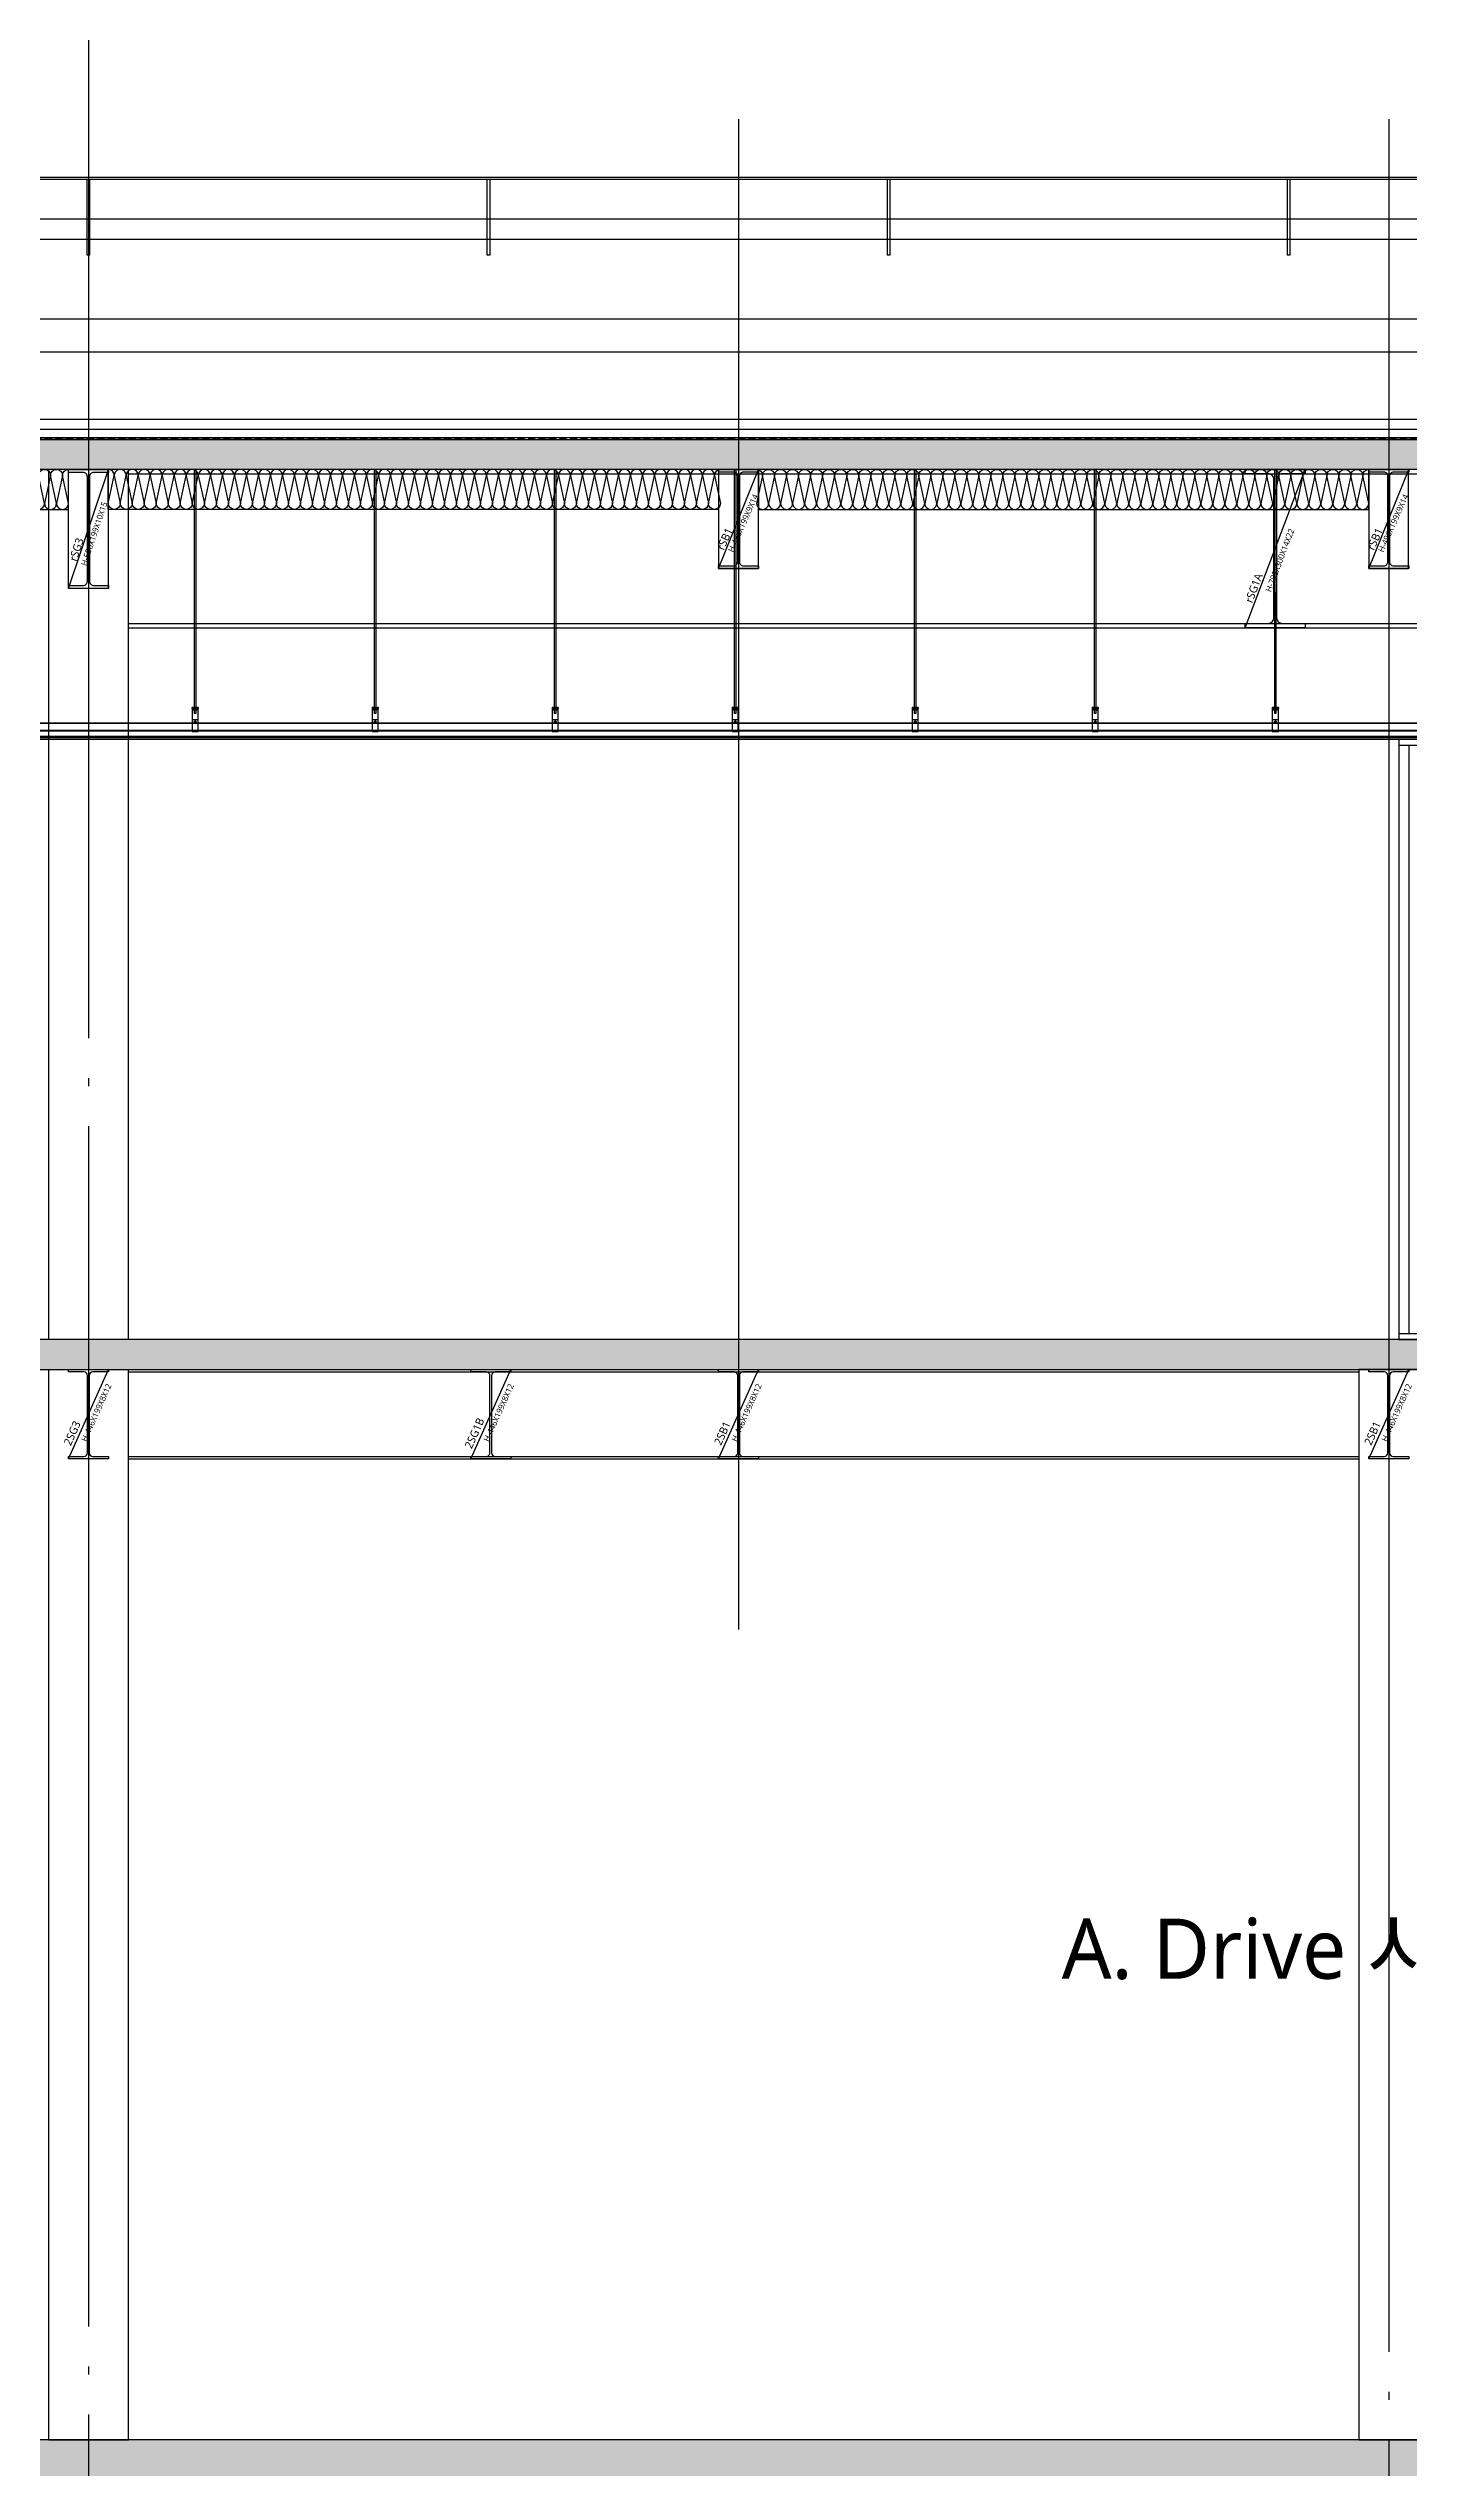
# Model space of a CAD drawing. Header units: millimetres. Extents: x 0 to 672800, y 0 to 118800.
# Drawn here: x 584192 to 590992, y 71856 to 83949 of the extents above; entities that cross this region are included whole.
import ezdxf
from ezdxf.enums import TextEntityAlignment as Align

# ---------------------------------------------------------------- set-up
doc = ezdxf.new("R2010")
doc.units = ezdxf.units.MM
doc.header["$LTSCALE"] = 200
doc.linetypes.add('CEN-GAUN', pattern=[32.2, 30, -1, 0.2, -1])
doc.linetypes.add('HIDDEN', pattern=[0.375, 0.25, -0.125])
doc.layers.get('DEFPOINTS').update_dxf_attribs({"color": 137})
for name, color, linetype in [('0-S-col', 4, 'Continuous'), ('01단열재', 252, 'Continuous'), ('09GIRDER', 2, 'Continuous'), ('3', 3, 'Continuous'), ('5핸드레일', 5, 'Continuous'), ('6ELE', 6, 'Continuous'), ('6방수', 6, 'HIDDEN'), ('8ELE', 8, 'Continuous'), ('A-CON', 2, 'Continuous'), ('A-wall-유리파티션', 5, 'Continuous'), ('CEN', 1, 'CEN-GAUN'), ('ELE-6', 6, 'Continuous'), ('ELE-STL', 252, 'Continuous'), ('HAT-254', 254, 'Continuous'), ('HAT-INS', 252, 'Continuous'), ('S-253', 252, 'Continuous'), ('WALL-GLASS', 4, 'Continuous'), ('X-ER', 15, 'ER-X')]:
    doc.layers.add(name, color=color, linetype=linetype)
doc.layers.add('TXT-1', color=137, linetype='Continuous', plot=False)
doc.styles.get("Standard").update_dxf_attribs({"font": 'arial.ttf'})
doc.styles.add('스타일1', font='malgun.ttf')
doc.linetypes.add('ER-X', pattern='A,10,-0.8,["X",Standard,S=0.6,R=0,X=-0.15,Y=-0.3],-0.8', length=11.6)

# ---------------------------------------------------------------- blocks, each defined once
blk = doc.blocks.new('*U267')
at = {"layer": 'HAT-INS'}
for points in [[(-855.3, 0, -0.414214), (-870.3, 15), (-855.3, 85, 1), (-885.3, 85), (-870.3, 15, -0.414214), (-885.3, 0, 0.414214)], [(-825.3, 0, -0.414214), (-840.3, 15), (-825.3, 85, 1), (-855.3, 85), (-840.3, 15, -0.414214), (-855.3, 0, 0.414214)], [(-795.3, 0, -0.414214), (-810.3, 15), (-795.3, 85, 1), (-825.3, 85), (-810.3, 15, -0.414214), (-825.3, 0, 0.414214)], [(-765.3, 0, -0.414214), (-780.3, 15), (-765.3, 85, 1), (-795.3, 85), (-780.3, 15, -0.414214), (-795.3, 0, 0.414214)], [(-735.3, 0, -0.414214), (-750.3, 15), (-735.3, 85, 1), (-765.3, 85), (-750.3, 15, -0.414214), (-765.3, 0, 0.414214)], [(-705.3, 0, -0.414214), (-720.3, 15), (-705.3, 85, 1), (-735.3, 85), (-720.3, 15, -0.414214), (-735.3, 0, 0.414214)], [(-675.3, 0, -0.414214), (-690.3, 15), (-675.3, 85, 1), (-705.3, 85), (-690.3, 15, -0.414214), (-705.3, 0, 0.414214)], [(-645.3, 0, -0.414214), (-660.3, 15), (-645.3, 85, 1), (-675.3, 85), (-660.3, 15, -0.414214), (-675.3, 0, 0.414214)], [(-615.3, 0, -0.414214), (-630.3, 15), (-615.3, 85, 1), (-645.3, 85), (-630.3, 15, -0.414214), (-645.3, 0, 0.414214)], [(-585.3, 0, -0.414214), (-600.3, 15), (-585.3, 85, 1), (-615.3, 85), (-600.3, 15, -0.414214), (-615.3, 0, 0.414214)], [(-555.3, 0, -0.414214), (-570.3, 15), (-555.3, 85, 1), (-585.3, 85), (-570.3, 15, -0.414214), (-585.3, 0, 0.414214)], [(-525.3, 0, -0.414214), (-540.3, 15), (-525.3, 85, 1), (-555.3, 85), (-540.3, 15, -0.414214), (-555.3, 0, 0.414214)], [(-495.3, 0, -0.414214), (-510.3, 15), (-495.3, 85, 1), (-525.3, 85), (-510.3, 15, -0.414214), (-525.3, 0, 0.414214)], [(-465.3, 0, -0.414214), (-480.3, 15), (-465.3, 85, 1), (-495.3, 85), (-480.3, 15, -0.414214), (-495.3, 0, 0.414214)], [(-435.3, 0, -0.414214), (-450.3, 15), (-435.3, 85, 1), (-465.3, 85), (-450.3, 15, -0.414214), (-465.3, 0, 0.414214)], [(-405.3, 0, -0.414214), (-420.3, 15), (-405.3, 85, 1), (-435.3, 85), (-420.3, 15, -0.414214), (-435.3, 0, 0.414214)], [(-375.3, 0, -0.414214), (-390.3, 15), (-375.3, 85, 1), (-405.3, 85), (-390.3, 15, -0.414214), (-405.3, 0, 0.414214)], [(-345.3, 0, -0.414214), (-360.3, 15), (-345.3, 85, 1), (-375.3, 85), (-360.3, 15, -0.414214), (-375.3, 0, 0.414214)], [(-315.3, 0, -0.414214), (-330.3, 15), (-315.3, 85, 1), (-345.3, 85), (-330.3, 15, -0.414214), (-345.3, 0, 0.414214)], [(-285.3, 0, -0.414214), (-300.3, 15), (-285.3, 85, 1), (-315.3, 85), (-300.3, 15, -0.414214), (-315.3, 0, 0.414214)], [(-255.3, 0, -0.414214), (-270.3, 15), (-255.3, 85, 1), (-285.3, 85), (-270.3, 15, -0.414214), (-285.3, 0, 0.414214)], [(-225.3, 0, -0.414214), (-240.3, 15), (-225.3, 85, 1), (-255.3, 85), (-240.3, 15, -0.414214), (-255.3, 0, 0.414214)], [(-195.3, 0, -0.414214), (-210.3, 15), (-195.3, 85, 1), (-225.3, 85), (-210.3, 15, -0.414214), (-225.3, 0, 0.414214)], [(-165.3, 0, -0.414214), (-180.3, 15), (-165.3, 85, 1), (-195.3, 85), (-180.3, 15, -0.414214), (-195.3, 0, 0.414214)], [(-135.3, 0, -0.414214), (-150.3, 15), (-135.3, 85, 1), (-165.3, 85), (-150.3, 15, -0.414214), (-165.3, 0, 0.414214)], [(-105.3, 0, -0.414214), (-120.3, 15), (-105.3, 85, 1), (-135.3, 85), (-120.3, 15, -0.414214), (-135.3, 0, 0.414214)], [(-75.3, 0, -0.414214), (-90.3, 15), (-75.3, 85, 1), (-105.3, 85), (-90.3, 15, -0.414214), (-105.3, 0, 0.414214)], [(-45.3, 0, -0.414214), (-60.3, 15), (-45.3, 85, 1), (-75.3, 85), (-60.3, 15, -0.414214), (-75.3, 0, 0.414214)], [(-15.3, 0, -0.414214), (-30.3, 15), (-15.3, 85, 1), (-45.3, 85), (-30.3, 15, -0.414214), (-45.3, 0, 0.414214)], [(14.7, 0, -0.414214), (-0.3, 15), (14.7, 85, 1), (-15.3, 85), (-0.3, 15, -0.414214), (-15.3, 0, 0.414214)], [(44.7, 0, -0.414214), (29.7, 15), (44.7, 85, 1), (14.7, 85), (29.7, 15, -0.414214), (14.7, 0, 0.414214)], [(74.7, 0, -0.414214), (59.7, 15), (74.7, 85, 1), (44.7, 85), (59.7, 15, -0.414214), (44.7, 0, 0.414214)], [(104.7, 0, -0.414214), (89.7, 15), (104.7, 85, 1), (74.7, 85), (89.7, 15, -0.414214), (74.7, 0, 0.414214)], [(134.7, 0, -0.414214), (119.7, 15), (134.7, 85, 1), (104.7, 85), (119.7, 15, -0.414214), (104.7, 0, 0.414214)], [(164.7, 0, -0.414214), (149.7, 15), (164.7, 85, 1), (134.7, 85), (149.7, 15, -0.414214), (134.7, 0, 0.414214)], [(194.7, 0, -0.414214), (179.7, 15), (194.7, 85, 1), (164.7, 85), (179.7, 15, -0.414214), (164.7, 0, 0.414214)], [(224.7, 0, -0.414214), (209.7, 15), (224.7, 85, 1), (194.7, 85), (209.7, 15, -0.414214), (194.7, 0, 0.414214)], [(254.7, 0, -0.414214), (239.7, 15), (254.7, 85, 1), (224.7, 85), (239.7, 15, -0.414214), (224.7, 0, 0.414214)], [(284.7, 0, -0.414214), (269.7, 15), (284.7, 85, 1), (254.7, 85), (269.7, 15, -0.414214), (254.7, 0, 0.414214)], [(314.7, 0, -0.414214), (299.7, 15), (314.7, 85, 1), (284.7, 85), (299.7, 15, -0.414214), (284.7, 0, 0.414214)], [(344.7, 0, -0.414214), (329.7, 15), (344.7, 85, 1), (314.7, 85), (329.7, 15, -0.414214), (314.7, 0, 0.414214)], [(374.7, 0, -0.414214), (359.7, 15), (374.7, 85, 1), (344.7, 85), (359.7, 15, -0.414214), (344.7, 0, 0.414214)], [(404.7, 0, -0.414214), (389.7, 15), (404.7, 85, 1), (374.7, 85), (389.7, 15, -0.414214), (374.7, 0, 0.414214)], [(434.7, 0, -0.414214), (419.7, 15), (434.7, 85, 1), (404.7, 85), (419.7, 15, -0.414214), (404.7, 0, 0.414214)], [(464.7, 0, -0.414214), (449.7, 15), (464.7, 85, 1), (434.7, 85), (449.7, 15, -0.414214), (434.7, 0, 0.414214)], [(494.7, 0, -0.414214), (479.7, 15), (494.7, 85, 1), (464.7, 85), (479.7, 15, -0.414214), (464.7, 0, 0.414214)], [(524.7, 0, -0.414214), (509.7, 15), (524.7, 85, 1), (494.7, 85), (509.7, 15, -0.414214), (494.7, 0, 0.414214)], [(554.7, 0, -0.414214), (539.7, 15), (554.7, 85, 1), (524.7, 85), (539.7, 15, -0.414214), (524.7, 0, 0.414214)], [(584.7, 0, -0.414214), (569.7, 15), (584.7, 85, 1), (554.7, 85), (569.7, 15, -0.414214), (554.7, 0, 0.414214)], [(614.7, 0, -0.414214), (599.7, 15), (614.7, 85, 1), (584.7, 85), (599.7, 15, -0.414214), (584.7, 0, 0.414214)], [(644.7, 0, -0.414214), (629.7, 15), (644.7, 85, 1), (614.7, 85), (629.7, 15, -0.414214), (614.7, 0, 0.414214)], [(674.7, 0, -0.414214), (659.7, 15), (674.7, 85, 1), (644.7, 85), (659.7, 15, -0.414214), (644.7, 0, 0.414214)], [(704.7, 0, -0.414214), (689.7, 15), (704.7, 85, 1), (674.7, 85), (689.7, 15, -0.414214), (674.7, 0, 0.414214)]]:
    blk.add_lwpolyline(points, format="xyb", dxfattribs=at)
blk = doc.blocks.new('*U268')
at = {"layer": 'HAT-INS'}
for points in [[(-855.3, 0, -0.414214), (-870.3, 15), (-855.3, 85, 1), (-885.3, 85), (-870.3, 15, -0.414214), (-885.3, 0, 0.414214)], [(-825.3, 0, -0.414214), (-840.3, 15), (-825.3, 85, 1), (-855.3, 85), (-840.3, 15, -0.414214), (-855.3, 0, 0.414214)], [(-795.3, 0, -0.414214), (-810.3, 15), (-795.3, 85, 1), (-825.3, 85), (-810.3, 15, -0.414214), (-825.3, 0, 0.414214)], [(-765.3, 0, -0.414214), (-780.3, 15), (-765.3, 85, 1), (-795.3, 85), (-780.3, 15, -0.414214), (-795.3, 0, 0.414214)], [(-735.3, 0, -0.414214), (-750.3, 15), (-735.3, 85, 1), (-765.3, 85), (-750.3, 15, -0.414214), (-765.3, 0, 0.414214)], [(-705.3, 0, -0.414214), (-720.3, 15), (-705.3, 85, 1), (-735.3, 85), (-720.3, 15, -0.414214), (-735.3, 0, 0.414214)], [(-675.3, 0, -0.414214), (-690.3, 15), (-675.3, 85, 1), (-705.3, 85), (-690.3, 15, -0.414214), (-705.3, 0, 0.414214)], [(-645.3, 0, -0.414214), (-660.3, 15), (-645.3, 85, 1), (-675.3, 85), (-660.3, 15, -0.414214), (-675.3, 0, 0.414214)], [(-615.3, 0, -0.414214), (-630.3, 15), (-615.3, 85, 1), (-645.3, 85), (-630.3, 15, -0.414214), (-645.3, 0, 0.414214)], [(-585.3, 0, -0.414214), (-600.3, 15), (-585.3, 85, 1), (-615.3, 85), (-600.3, 15, -0.414214), (-615.3, 0, 0.414214)], [(-555.3, 0, -0.414214), (-570.3, 15), (-555.3, 85, 1), (-585.3, 85), (-570.3, 15, -0.414214), (-585.3, 0, 0.414214)], [(-525.3, 0, -0.414214), (-540.3, 15), (-525.3, 85, 1), (-555.3, 85), (-540.3, 15, -0.414214), (-555.3, 0, 0.414214)], [(-495.3, 0, -0.414214), (-510.3, 15), (-495.3, 85, 1), (-525.3, 85), (-510.3, 15, -0.414214), (-525.3, 0, 0.414214)], [(-465.3, 0, -0.414214), (-480.3, 15), (-465.3, 85, 1), (-495.3, 85), (-480.3, 15, -0.414214), (-495.3, 0, 0.414214)], [(-435.3, 0, -0.414214), (-450.3, 15), (-435.3, 85, 1), (-465.3, 85), (-450.3, 15, -0.414214), (-465.3, 0, 0.414214)], [(-405.3, 0, -0.414214), (-420.3, 15), (-405.3, 85, 1), (-435.3, 85), (-420.3, 15, -0.414214), (-435.3, 0, 0.414214)], [(-375.3, 0, -0.414214), (-390.3, 15), (-375.3, 85, 1), (-405.3, 85), (-390.3, 15, -0.414214), (-405.3, 0, 0.414214)], [(-345.3, 0, -0.414214), (-360.3, 15), (-345.3, 85, 1), (-375.3, 85), (-360.3, 15, -0.414214), (-375.3, 0, 0.414214)], [(-315.3, 0, -0.414214), (-330.3, 15), (-315.3, 85, 1), (-345.3, 85), (-330.3, 15, -0.414214), (-345.3, 0, 0.414214)], [(-285.3, 0, -0.414214), (-300.3, 15), (-285.3, 85, 1), (-315.3, 85), (-300.3, 15, -0.414214), (-315.3, 0, 0.414214)], [(-255.3, 0, -0.414214), (-270.3, 15), (-255.3, 85, 1), (-285.3, 85), (-270.3, 15, -0.414214), (-285.3, 0, 0.414214)], [(-225.3, 0, -0.414214), (-240.3, 15), (-225.3, 85, 1), (-255.3, 85), (-240.3, 15, -0.414214), (-255.3, 0, 0.414214)], [(-195.3, 0, -0.414214), (-210.3, 15), (-195.3, 85, 1), (-225.3, 85), (-210.3, 15, -0.414214), (-225.3, 0, 0.414214)], [(-165.3, 0, -0.414214), (-180.3, 15), (-165.3, 85, 1), (-195.3, 85), (-180.3, 15, -0.414214), (-195.3, 0, 0.414214)], [(-135.3, 0, -0.414214), (-150.3, 15), (-135.3, 85, 1), (-165.3, 85), (-150.3, 15, -0.414214), (-165.3, 0, 0.414214)], [(-105.3, 0, -0.414214), (-120.3, 15), (-105.3, 85, 1), (-135.3, 85), (-120.3, 15, -0.414214), (-135.3, 0, 0.414214)], [(-75.3, 0, -0.414214), (-90.3, 15), (-75.3, 85, 1), (-105.3, 85), (-90.3, 15, -0.414214), (-105.3, 0, 0.414214)], [(-45.3, 0, -0.414214), (-60.3, 15), (-45.3, 85, 1), (-75.3, 85), (-60.3, 15, -0.414214), (-75.3, 0, 0.414214)], [(-15.3, 0, -0.414214), (-30.3, 15), (-15.3, 85, 1), (-45.3, 85), (-30.3, 15, -0.414214), (-45.3, 0, 0.414214)], [(14.7, 0, -0.414214), (-0.3, 15), (14.7, 85, 1), (-15.3, 85), (-0.3, 15, -0.414214), (-15.3, 0, 0.414214)], [(44.7, 0, -0.414214), (29.7, 15), (44.7, 85, 1), (14.7, 85), (29.7, 15, -0.414214), (14.7, 0, 0.414214)], [(74.7, 0, -0.414214), (59.7, 15), (74.7, 85, 1), (44.7, 85), (59.7, 15, -0.414214), (44.7, 0, 0.414214)], [(104.7, 0, -0.414214), (89.7, 15), (104.7, 85, 1), (74.7, 85), (89.7, 15, -0.414214), (74.7, 0, 0.414214)], [(134.7, 0, -0.414214), (119.7, 15), (134.7, 85, 1), (104.7, 85), (119.7, 15, -0.414214), (104.7, 0, 0.414214)], [(164.7, 0, -0.414214), (149.7, 15), (164.7, 85, 1), (134.7, 85), (149.7, 15, -0.414214), (134.7, 0, 0.414214)], [(194.7, 0, -0.414214), (179.7, 15), (194.7, 85, 1), (164.7, 85), (179.7, 15, -0.414214), (164.7, 0, 0.414214)], [(224.7, 0, -0.414214), (209.7, 15), (224.7, 85, 1), (194.7, 85), (209.7, 15, -0.414214), (194.7, 0, 0.414214)], [(254.7, 0, -0.414214), (239.7, 15), (254.7, 85, 1), (224.7, 85), (239.7, 15, -0.414214), (224.7, 0, 0.414214)], [(284.7, 0, -0.414214), (269.7, 15), (284.7, 85, 1), (254.7, 85), (269.7, 15, -0.414214), (254.7, 0, 0.414214)], [(314.7, 0, -0.414214), (299.7, 15), (314.7, 85, 1), (284.7, 85), (299.7, 15, -0.414214), (284.7, 0, 0.414214)], [(344.7, 0, -0.414214), (329.7, 15), (344.7, 85, 1), (314.7, 85), (329.7, 15, -0.414214), (314.7, 0, 0.414214)], [(374.7, 0, -0.414214), (359.7, 15), (374.7, 85, 1), (344.7, 85), (359.7, 15, -0.414214), (344.7, 0, 0.414214)], [(404.7, 0, -0.414214), (389.7, 15), (404.7, 85, 1), (374.7, 85), (389.7, 15, -0.414214), (374.7, 0, 0.414214)], [(434.7, 0, -0.414214), (419.7, 15), (434.7, 85, 1), (404.7, 85), (419.7, 15, -0.414214), (404.7, 0, 0.414214)], [(464.7, 0, -0.414214), (449.7, 15), (464.7, 85, 1), (434.7, 85), (449.7, 15, -0.414214), (434.7, 0, 0.414214)], [(494.7, 0, -0.414214), (479.7, 15), (494.7, 85, 1), (464.7, 85), (479.7, 15, -0.414214), (464.7, 0, 0.414214)], [(524.7, 0, -0.414214), (509.7, 15), (524.7, 85, 1), (494.7, 85), (509.7, 15, -0.414214), (494.7, 0, 0.414214)], [(554.7, 0, -0.414214), (539.7, 15), (554.7, 85, 1), (524.7, 85), (539.7, 15, -0.414214), (524.7, 0, 0.414214)], [(584.7, 0, -0.414214), (569.7, 15), (584.7, 85, 1), (554.7, 85), (569.7, 15, -0.414214), (554.7, 0, 0.414214)], [(614.7, 0, -0.414214), (599.7, 15), (614.7, 85, 1), (584.7, 85), (599.7, 15, -0.414214), (584.7, 0, 0.414214)], [(644.7, 0, -0.414214), (629.7, 15), (644.7, 85, 1), (614.7, 85), (629.7, 15, -0.414214), (614.7, 0, 0.414214)]]:
    blk.add_lwpolyline(points, format="xyb", dxfattribs=at)
blk = doc.blocks.new('SG-2SG3')
at = {"layer": '09GIRDER'}
blk.add_lwpolyline([(-100, -434), (-22, -434, 0.414214), (-4, -416), (-4, -30, 0.414214), (-22, -12), (-100, -12), (-100, 0), (100, 0), (100, -12), (22, -12, 0.414214), (4, -30), (4, -416, 0.414214), (22, -434), (100, -434), (100, -446), (-100, -446)], format="xyb", close=True, dxfattribs=at)
at = {"layer": 'DEFPOINTS'}
blk.add_line((-100, -446), (100, 0), dxfattribs=at)
at = {"layer": 'DEFPOINTS', "style": '스타일1'}
for s, height, p in [('H-446X199X8X12', 30, (40, -215)), ('2SG3', 40, (-81, -318, 0))]:
    blk.add_text(s, height=height, rotation=65.9541, dxfattribs=at).set_placement(p, align=Align.MIDDLE_CENTER)
blk = doc.blocks.new('SG-2SB1')
at = {"layer": '09GIRDER'}
blk.add_lwpolyline([(-100, -434), (-22, -434, 0.414214), (-4, -416), (-4, -30, 0.414214), (-22, -12), (-100, -12), (-100, 0), (100, 0), (100, -12), (22, -12, 0.414214), (4, -30), (4, -416, 0.414214), (22, -434), (100, -434), (100, -446), (-100, -446)], format="xyb", close=True, dxfattribs=at)
at = {"layer": 'DEFPOINTS'}
blk.add_line((-100, -446), (100, 0), dxfattribs=at)
at = {"layer": 'DEFPOINTS', "style": '스타일1'}
for s, height, p in [('H-446X199X8X12', 30, (40, -215)), ('2SB1', 40, (-81, -318, 0))]:
    blk.add_text(s, height=height, rotation=65.9541, dxfattribs=at).set_placement(p, align=Align.MIDDLE_CENTER)
blk = doc.blocks.new('SG-rSG3')
at = {"layer": '09GIRDER', "flags": 128}
blk.add_lwpolyline([(-100, -581), (-27, -581, 0.414214), (-5, -559), (-5, -37, 0.414214), (-27, -15), (-100, -15), (-100, 0), (100, 0), (100, -15), (27, -15, 0.414214), (5, -37), (5, -559, 0.414214), (27, -581), (100, -581), (100, -596), (-100, -596)], format="xyb", close=True, dxfattribs=at)
at = {"layer": 'DEFPOINTS'}
blk.add_line((-100, -596), (100, 0), dxfattribs=at)
at = {"layer": 'DEFPOINTS', "style": '스타일1'}
for s, height, p in [('H-596X199X10X15', 30, (29, -322)), ('rSG3', 40, (-60, -401, 0))]:
    blk.add_text(s, height=height, rotation=71.5362, dxfattribs=at).set_placement(p, align=Align.MIDDLE_CENTER)
blk = doc.blocks.new('SG-rSB1')
at = {"layer": '09GIRDER', "flags": 128}
blk.add_lwpolyline([(-100, -496), (-100, -482), (-24, -482, 0.414214), (-4, -462), (-4, -34, 0.414214), (-24, -14), (-100, -14), (-100, 0), (100, 0), (100, -14), (24, -14, 0.414214), (4, -34), (4, -462, 0.414214), (24, -482), (100, -482), (100, -496)], format="xyb", close=True, dxfattribs=at)
at = {"layer": 'DEFPOINTS'}
blk.add_line((-100, -496), (100, 0), dxfattribs=at)
at = {"layer": 'DEFPOINTS', "style": '스타일1'}
for s, height, p in [('H-496X199X9X14', 30, (23, -269)), ('rSB1', 40, (-69, -348, 0))]:
    blk.add_text(s, height=height, rotation=65.9541, dxfattribs=at).set_placement(p, align=Align.MIDDLE_CENTER)
blk = doc.blocks.new('*U330')
at = {"layer": 'A-wall-유리파티션'}
for p, q in [((107600, 48803), (107500, 48803)), ((107500, 45863), (107600, 45863))]:
    blk.add_line(p, q, dxfattribs=at)
blk.add_lwpolyline([(107600, 48833), (107500, 48833), (107500, 45833), (107600, 45833), (107600, 48833)], dxfattribs=at)
at = {"layer": 'WALL-GLASS'}
blk.add_line((107550, 45863), (107550, 48803), dxfattribs=at)
blk = doc.blocks.new('R-HAND2')
at = {"layer": '5핸드레일'}
blk.add_lwpolyline([(-6, 451), (6, 451), (6, 70), (-6, 70)], close=True, dxfattribs=at)

msp = doc.modelspace()

# ---------------------------------------------------------------- hatches: boundary and pattern name
at = {"layer": 'HAT-254'}
h = msp.add_hatch(color=256, dxfattribs=at)
h.dxf.hatch_style = 1
h.paths.add_polyline_path([(597492.3, 81844.9), (597492.3, 82594.9), (597342.3, 82594.9), (597342.3, 82444.9), (597192.3, 82414.9), (597192.3, 82294.9), (597372.3, 82294.9), (597342.3, 82254.9), (597342.3, 81994.9), (573937.6, 81994.9), (573937.6, 81844.9)])
h = msp.add_hatch(color=256, dxfattribs=at)
h.dxf.hatch_style = 1
h.paths.add_polyline_path([(573937.6, 77494.9), (573937.6, 77344.9), (597642.3, 77344.9), (597642.3, 77494.9)])
h = msp.add_hatch(color=256, dxfattribs=at)
h.dxf.hatch_style = 1
h.paths.add_polyline_path([(597692.3, 71994.9), (573937.6, 71994.9), (573937.6, 71744.9), (576167.3, 71744.9), (576167.3, 69494.9), (575642.3, 69494.9), (575642.3, 68994.9), (594892.3, 68994.9), (594892.3, 67094.9), (596792.3, 67094.9), (596792.3, 67994.9), (598217.3, 67994.9), (598217.3, 68494.9), (597692.3, 68494.9)])
h.paths.add_polyline_path([(576567.3, 71744.9), (576567.3, 71394.9), (576417.3, 71394.9), (576417.3, 69494.9), (595392.3, 69494.9), (595392.3, 67594.9), (596292.3, 67594.9), (596292.3, 68494.9), (597442.3, 68494.9), (597442.3, 71294.9), (597292.3, 71294.9), (597292.3, 71744.9)])

# ---------------------------------------------------------------- linework, layer by layer
at = {"color": 8}
for p, q in [((597328.9, 80576.9), (573955.6, 80576.9)), ((597328.9, 80573.9), (573955.6, 80573.9)), ((584910.6, 80594.9), (584940.6, 80594.9)), ((584918.7, 80582.9), (584932.4, 80582.9)), ((584925.6, 80589.1), (584925.6, 80576.7)), ((585810.6, 80594.9), (585840.6, 80594.9)), ((585818.7, 80582.9), (585832.4, 80582.9)), ((585825.6, 80589.1), (585825.6, 80576.7)), ((586710.6, 80594.9), (586740.6, 80594.9)), ((586718.7, 80582.9), (586732.4, 80582.9)), ((586725.6, 80589.1), (586725.6, 80576.7)), ((587610.6, 80594.9), (587640.6, 80594.9)), ((587618.7, 80582.9), (587632.4, 80582.9)), ((587625.6, 80589.1), (587625.6, 80576.7)), ((588510.6, 80594.9), (588540.6, 80594.9)), ((588518.7, 80582.9), (588532.4, 80582.9)), ((588525.6, 80589.1), (588525.6, 80576.7)), ((589410.6, 80594.9), (589440.6, 80594.9)), ((589418.7, 80582.9), (589432.4, 80582.9)), ((589425.6, 80589.1), (589425.6, 80576.7)), ((590310.6, 80594.9), (590340.6, 80594.9)), ((590318.7, 80582.9), (590332.4, 80582.9)), ((590325.6, 80589.1), (590325.6, 80576.7)), ((597328.9, 80539.9), (573955.6, 80539.9)), ((597328.9, 80536.9), (573955.6, 80536.9))]:
    msp.add_line(p, q, dxfattribs=at)
at = {"color": 1}
for p, q in [((597342.3, 80509.9), (573965.6, 80509.9)), ((597342.3, 80502.9), (573965.6, 80502.9)), ((597342.3, 80494.9), (573965.6, 80494.9))]:
    msp.add_line(p, q, dxfattribs=at)
at = {"color": 8}
for points in [[(584929, 81844.9), (584928.9, 80624.8), (584922.3, 80624.8), (584922.3, 81844.9)], [(585829, 81844.9), (585828.9, 80624.8), (585822.3, 80624.8), (585822.3, 81844.9)], [(586729, 81844.9), (586728.9, 80624.8), (586722.3, 80624.8), (586722.3, 81844.9)], [(587629, 81844.9), (587628.9, 80624.8), (587622.3, 80624.8), (587622.3, 81844.9)], [(588529, 81844.9), (588528.9, 80624.8), (588522.3, 80624.8), (588522.3, 81844.9)], [(589429, 81844.9), (589428.9, 80624.8), (589422.3, 80624.8), (589422.3, 81844.9)], [(590329, 81844.9), (590328.9, 80624.8), (590322.3, 80624.8), (590322.3, 81844.9)], [(584910.6, 80654), (584911.9, 80656), (584939.3, 80656), (584940.6, 80654), (584940.6, 80649), (584939.3, 80647), (584911.9, 80647), (584910.6, 80649), (584940.6, 80649)], [(584934.3, 80647), (584934.3, 80641.9), (584916.7, 80641.9), (584916.7, 80647)], [(585810.6, 80654), (585811.9, 80656), (585839.3, 80656), (585840.6, 80654), (585840.6, 80649), (585839.3, 80647), (585811.9, 80647), (585810.6, 80649), (585840.6, 80649)], [(585834.3, 80647), (585834.3, 80641.9), (585816.7, 80641.9), (585816.7, 80647)], [(586710.6, 80654), (586711.9, 80656), (586739.3, 80656), (586740.6, 80654), (586740.6, 80649), (586739.3, 80647), (586711.9, 80647), (586710.6, 80649), (586740.6, 80649)], [(586734.3, 80647), (586734.3, 80641.9), (586716.7, 80641.9), (586716.7, 80647)], [(587610.6, 80654), (587611.9, 80656), (587639.3, 80656), (587640.6, 80654), (587640.6, 80649), (587639.3, 80647), (587611.9, 80647), (587610.6, 80649), (587640.6, 80649)], [(587634.3, 80647), (587634.3, 80641.9), (587616.7, 80641.9), (587616.7, 80647)], [(588510.6, 80654), (588511.9, 80656), (588539.3, 80656), (588540.6, 80654), (588540.6, 80649), (588539.3, 80647), (588511.9, 80647), (588510.6, 80649), (588540.6, 80649)], [(588534.3, 80647), (588534.3, 80641.9), (588516.7, 80641.9), (588516.7, 80647)], [(589410.6, 80654), (589411.9, 80656), (589439.3, 80656), (589440.6, 80654), (589440.6, 80649), (589439.3, 80647), (589411.9, 80647), (589410.6, 80649), (589440.6, 80649)], [(589434.3, 80647), (589434.3, 80641.9), (589416.7, 80641.9), (589416.7, 80647)], [(590310.6, 80654), (590311.9, 80656), (590339.3, 80656), (590340.6, 80654), (590340.6, 80649), (590339.3, 80647), (590311.9, 80647), (590310.6, 80649), (590340.6, 80649)], [(590334.3, 80647), (590334.3, 80641.9), (590316.7, 80641.9), (590316.7, 80647)]]:
    msp.add_lwpolyline(points, dxfattribs=at)
for points in [[(584940.6, 80654), (584910.6, 80654), (584910.6, 80534.9), (584940.6, 80534.9)], [(585840.6, 80654), (585810.6, 80654), (585810.6, 80534.9), (585840.6, 80534.9)], [(586740.6, 80654), (586710.6, 80654), (586710.6, 80534.9), (586740.6, 80534.9)], [(587640.6, 80654), (587610.6, 80654), (587610.6, 80534.9), (587640.6, 80534.9)], [(588540.6, 80654), (588510.6, 80654), (588510.6, 80534.9), (588540.6, 80534.9)], [(589440.6, 80654), (589410.6, 80654), (589410.6, 80534.9), (589440.6, 80534.9)], [(590340.6, 80654), (590310.6, 80654), (590310.6, 80534.9), (590340.6, 80534.9)]]:
    msp.add_lwpolyline(points, close=True, dxfattribs=at)
for centre, radius in [((584925.6, 80582.9), 4.25), ((584925.6, 80582.9), 3.25), ((585825.6, 80582.9), 4.25), ((585825.6, 80582.9), 3.25), ((586725.6, 80582.9), 4.25), ((586725.6, 80582.9), 3.25), ((587625.6, 80582.9), 4.25), ((587625.6, 80582.9), 3.25), ((588525.6, 80582.9), 4.25), ((588525.6, 80582.9), 3.25), ((589425.6, 80582.9), 4.25), ((589425.6, 80582.9), 3.25), ((590325.6, 80582.9), 4.25), ((590325.6, 80582.9), 3.25)]:
    msp.add_circle(centre, radius, dxfattribs=at)
at = {"layer": '0-S-col', "color": 8}
for points in [[(584592.3, 77494.9), (584592.3, 81844.9), (584192.3, 81844.9), (584192.3, 77494.9)], [(584192.3, 77344.9), (584192.3, 71994.9), (584592.3, 71994.9), (584592.3, 77344.9)]]:
    msp.add_lwpolyline(points, dxfattribs=at)
msp.add_lwpolyline([(590742.3, 71994.9), (591042.3, 71994.9), (591042.3, 77344.9), (590742.3, 77344.9)], close=True, dxfattribs=at)
at = {"layer": '01단열재'}
for points in [[(581091.8, 81844.9), (581091.8, 81644.9), (584292.8, 81644.9), (584292.8, 81844.9)], [(587542.8, 81844.9), (587542.8, 81644.9), (584491.8, 81644.9), (584491.8, 81844.9)], [(587741.8, 81844.9), (587741.8, 81644.9), (590792.8, 81644.9), (590792.8, 81844.9)]]:
    msp.add_lwpolyline(points, dxfattribs=at)
at = {"layer": '3'}
msp.add_line((573937.6, 82094.9), (597282.3, 82094.9), dxfattribs=at)
at = {"layer": '5핸드레일'}
for p, q in [((573937.6, 83304.9), (597156.3, 83304.9)), ((573937.6, 83295.9), (597156.3, 83295.9))]:
    msp.add_line(p, q, dxfattribs=at)
at = {"layer": '6ELE'}
msp.add_lwpolyline([(597857.3, 83094.9), (573937.6, 83094.9)], dxfattribs=at)
at = {"layer": '6방수', "ltscale": 0.7}
msp.add_lwpolyline([(573937.6, 81999.9), (597327.3, 81999.9), (597337.3, 82009.9), (597337.3, 82256.6), (597366.1, 82294.9)], dxfattribs=at)
at = {"layer": '8ELE'}
for p, q in [((597292.3, 82594.9), (573937.6, 82594.9)), ((597172.3, 82431.1), (573937.6, 82431.1))]:
    msp.add_line(p, q, dxfattribs=at)
for points in [[(573937.6, 82994.9), (597247.3, 82994.9)], [(573937.6, 82004.9), (597322.3, 82004.9), (597332.3, 82014.9), (597332.3, 82258.3), (597359.8, 82294.9)]]:
    msp.add_lwpolyline(points, dxfattribs=at)
at = {"layer": 'A-CON'}
for points in [[(573937.6, 81994.9), (597342.3, 81994.9), (597342.3, 82254.9), (597372.3, 82294.9), (597192.3, 82294.9), (597192.3, 82414.9), (597342.3, 82444.9), (597342.3, 82594.9), (597492.3, 82594.9), (597492.3, 81844.9), (573937.6, 81844.9)], [(573937.6, 77344.9), (597642.3, 77344.9), (597642.3, 77494.9), (573937.6, 77494.9)], [(576167.3, 71744.9), (576167.3, 69494.9), (575642.3, 69494.9), (575642.3, 68994.9), (594892.3, 68994.9), (594892.3, 67094.9), (596792.3, 67094.9), (596792.3, 67994.9), (598217.3, 67994.9), (598217.3, 68494.9), (597692.3, 68494.9), (597692.3, 71994.9), (573937.6, 71994.9)]]:
    msp.add_lwpolyline(points, dxfattribs=at)
at = {"layer": 'CEN'}
for p, q in [((584392.3, 91441.6), (584392.3, 65441.6)), ((605801.1, 81994.9), (570337.6, 81994.9)), ((590892.3, 78434.5), (590892.3, 65441.6)), ((605801.1, 77494.9), (570337.6, 77494.9)), ((605801.1, 71994.9), (570337.6, 71994.9))]:
    msp.add_line(p, q, dxfattribs=at)
at = {"layer": 'DEFPOINTS'}
for p, q in [((587642.3, 83594.9), (587642.3, 76045)), ((590892.3, 83594.9), (590892.3, 75915)), ((590174.9, 81052.9), (590474.9, 81844.9)), ((586304.3, 76898.9), (586503.3, 77344.9))]:
    msp.add_line(p, q, dxfattribs=at)
at = {"layer": 'DEFPOINTS', "flags": 128}
for points in [[(590174.9, 81052.9), (590174.9, 81074.9), (590289.9, 81074.9, 0.4142136), (590317.9, 81102.9), (590317.9, 81794.9, 0.4142136), (590289.9, 81822.9), (590174.9, 81822.9), (590174.9, 81844.9), (590474.9, 81844.9), (590474.9, 81822.9), (590359.9, 81822.9, 0.4142136), (590331.9, 81794.9), (590331.9, 81102.9, 0.4142136), (590359.9, 81074.9), (590474.9, 81074.9), (590474.9, 81052.9)], [(586304.3, 76910.9), (586381.8, 76910.9, 0.4142136), (586399.8, 76928.9), (586399.8, 77314.9, 0.4142136), (586381.8, 77332.9), (586304.3, 77332.9), (586304.3, 77344.9), (586503.3, 77344.9), (586503.3, 77332.9), (586425.8, 77332.9, 0.4142136), (586407.8, 77314.9), (586407.8, 76928.9, 0.4142136), (586425.8, 76910.9), (586503.3, 76910.9), (586503.3, 76898.9), (586304.3, 76898.9)]]:
    msp.add_lwpolyline(points, format="xyb", close=True, dxfattribs=at)
at = {"layer": 'ELE-STL'}
for p, q in [((584592.3, 81822.9), (597217.3, 81822.9)), ((584592.3, 81074.9), (597192.3, 81074.9)), ((584592.3, 81052.9), (597192.3, 81052.9)), ((584592.3, 77332.9), (590742.3, 77332.9)), ((584592.3, 76910.9), (590742.3, 76910.9)), ((584592.3, 76898.9), (590742.3, 76898.9))]:
    msp.add_line(p, q, dxfattribs=at)
for points in [[(584292.8, 81844.9), (584491.8, 81844.9), (584491.8, 81248.9), (584292.8, 81248.9)], [(587542.8, 81348.9), (587741.8, 81348.9), (587741.8, 81844.9), (587542.8, 81844.9)], [(590792.8, 81348.9), (590991.8, 81348.9), (590991.8, 81844.9), (590792.8, 81844.9)]]:
    msp.add_lwpolyline(points, close=True, dxfattribs=at)
at = {"layer": 'X-ER', "color": 15, "ltscale": 0.2}
msp.add_lwpolyline([(597282.3, 82044.9), (573937.6, 82044.9)], dxfattribs=at)

# ---------------------------------------------------------------- block references
at = {"layer": '5핸드레일'}
for p in [(584392.3, 82844.9), (586392.3, 82844.9), (588392.3, 82844.9), (590392.3, 82844.9)]:
    msp.add_blockref('R-HAND2', p, dxfattribs=at)
at = {"layer": 'ELE-6', "rotation": 180.0000115722648}
msp.add_blockref('*U330', (698542.3, 126327.7), dxfattribs=at)
at = {"layer": 'HAT-INS', "yscale": 2, "zscale": 2}
for name, p, xscale, rotation in [('*U267', (582522.2, 81844.9), 2, 179.9999999998803), ('*U268', (586262.5, 81844.9), -2, 180), ('*U268', (589022.2, 81844.9), 2, 180.0000000001017)]:
    msp.add_blockref(name, p, dxfattribs=dict(at, xscale=xscale, rotation=rotation))
at = {"layer": 'S-253'}
for name, p in [('SG-rSG3', (584392.3, 81844.9)), ('SG-rSB1', (587642.3, 81844.9)), ('SG-rSB1', (590892.3, 81844.9)), ('SG-2SG3', (584392.3, 77344.9)), ('SG-2SB1', (587642.3, 77344.9)), ('SG-2SB1', (590892.3, 77344.9))]:
    msp.add_blockref(name, p, dxfattribs=at)

# ---------------------------------------------------------------- texts
at = {"layer": 'DEFPOINTS', "style": '스타일1'}
for s, height, rotation, p in [('H-792X300X14X22', 30, 69.25392, (590348.6, 81390.4)), ('rSG1A', 40, 69.25392, (590218, 81251.6, 0)), ('H-446X199X8X12', 30, 65.95413, (586443.6, 77129.5)), ('2SG1B', 40, 65.95413, (586322.4, 77027, 0))]:
    msp.add_text(s, height=height, rotation=rotation, dxfattribs=at).set_placement(p, align=Align.MIDDLE_CENTER)
at = {"layer": 'TXT-1', "style": '스타일1'}
msp.add_text('A. Drive 시험실', height=300, dxfattribs=at).set_placement((590584.3, 74449.6), align=Align.MIDDLE_CENTER)

doc.saveas('drawing.dxf')
